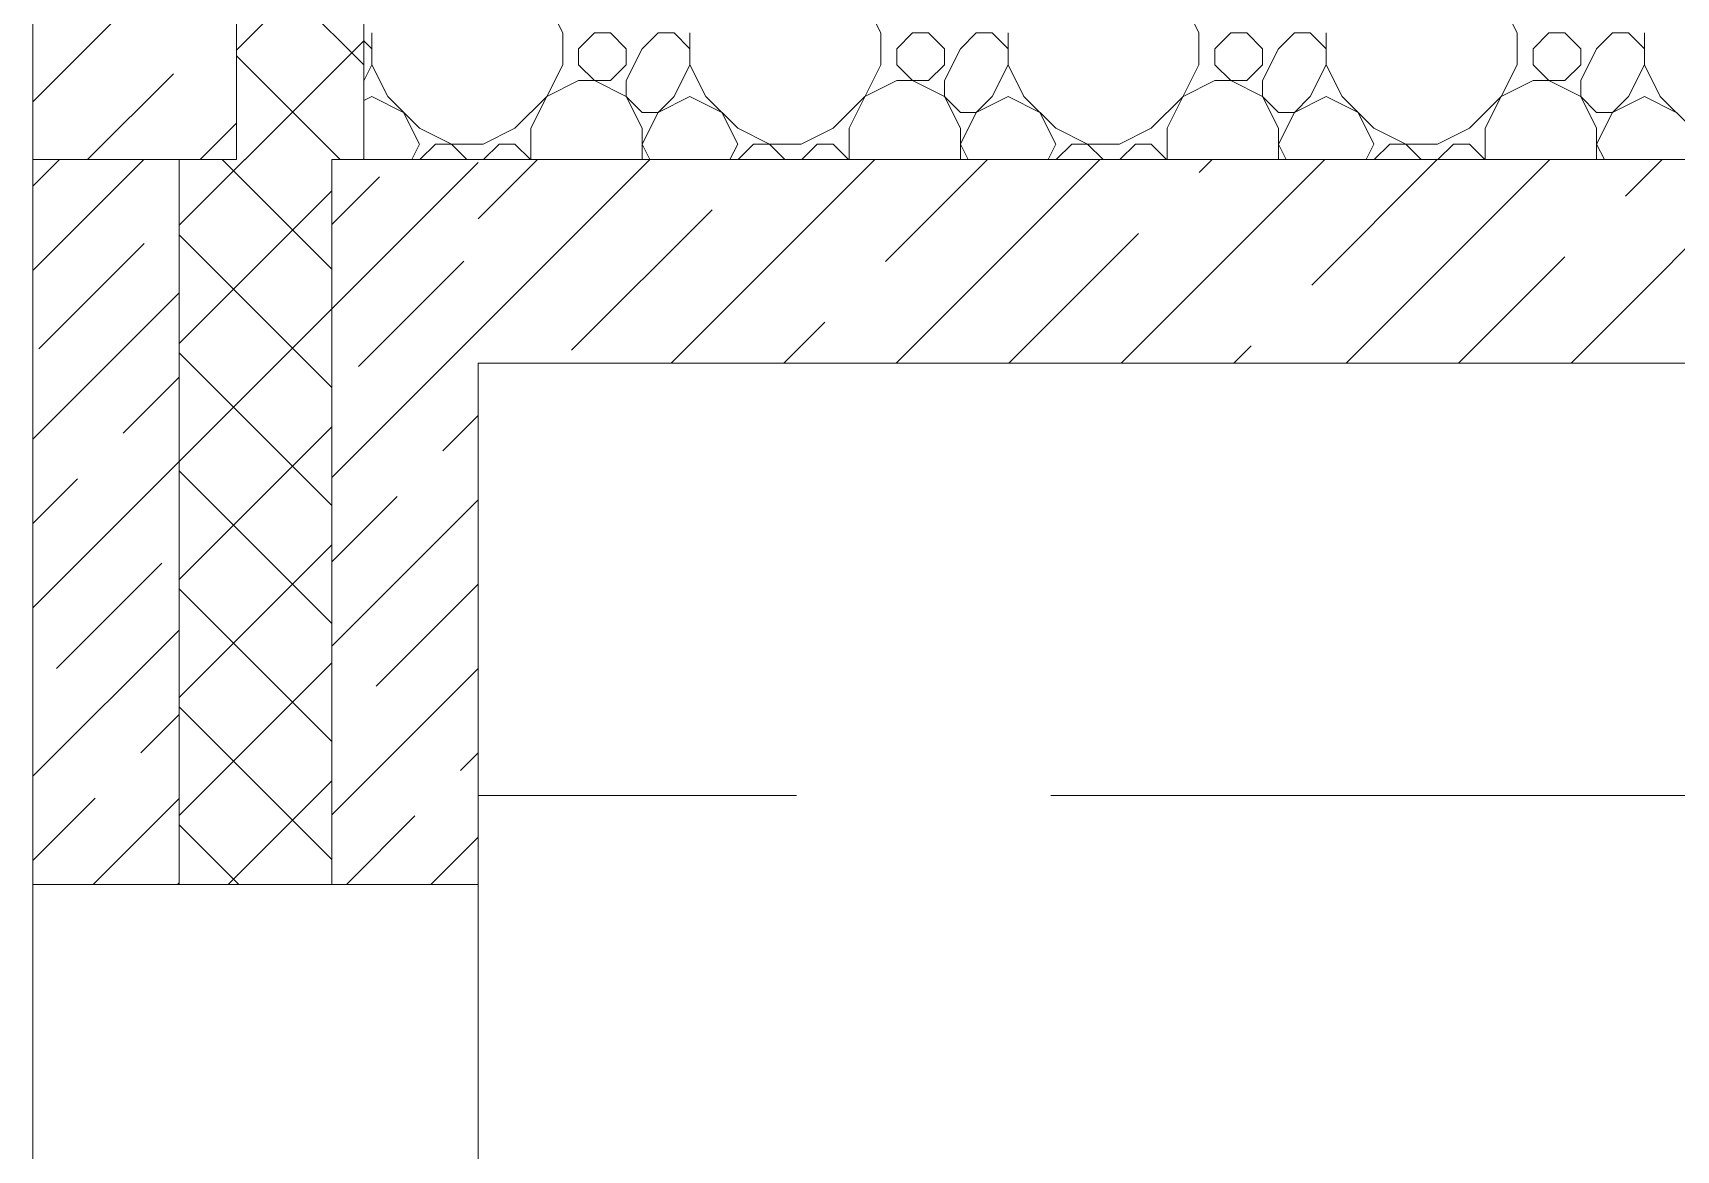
# Model space of a CAD drawing. Header units: millimetres. Extents: x 53645 to 137188, y 78097 to 135533.
# Drawn here: x 91019 to 92310, y 108981 to 109860 of the extents above; entities that cross this region are included whole.
import ezdxf

# ---------------------------------------------------------------- set-up
doc = ezdxf.new("R2010")
doc.units = ezdxf.units.MM
doc.linetypes.add('GOST2.303 4', pattern=[7, 5, -2, 0])
doc.layers.add('hatch', color=7, linetype='Continuous', lineweight=5)
doc.layers.add('Wall2', color=5, linetype='Continuous', lineweight=5)

msp = doc.modelspace()

# ---------------------------------------------------------------- linework, layer by layer
at = {"layer": 'hatch', "color": 251, "ltscale": 100}
for points in [[(91178.8, 110880), (91178.8, 109760)], [(91278.8, 109760), (91278.8, 109990)], [(91178.8, 109760), (91018.8, 109760)], [(91368.8, 109760), (91278.8, 109760)], [(91368.8, 109760), (100018.8, 109760)], [(96418.8, 109760), (91368.8, 109760)]]:
    msp.add_lwpolyline(points, dxfattribs=at)
at = {"layer": 'hatch', "color": 251, "ltscale": 75}
for points in [[(91178.8, 109760), (91178.8, 110880)], [(91278.8, 110880), (91278.8, 109760)], [(91018.8, 109760), (91133.8, 109760)], [(91133.8, 109760), (91133.8, 109189.9)], [(91133.8, 109189.9), (91133.8, 109760)], [(91133.8, 109760), (91178.8, 109760)], [(91278.8, 109760), (91253.8, 109760)], [(91253.8, 109760), (91253.8, 109759.9)], [(91253.8, 109189.9), (91253.8, 109760)], [(91253.8, 109760), (91368.8, 109760)], [(91253.8, 109759.9), (91253.8, 109189.9)]]:
    msp.add_lwpolyline(points, dxfattribs=at)
at = {"layer": 'hatch', "color": 251, "lineweight": 0, "ltscale": 100}
for points in [[(91018.8, 109805.4), (91178.8, 109965.4)], [(91061.8, 109760), (91129.3, 109827.5)], [(91150.2, 109760), (91178.8, 109788.6)], [(91368.8, 109625.1), (91503.7, 109760)], [(91368.8, 109713.4), (91415.3, 109760)], [(91520.5, 109600), (91680.5, 109760)], [(91688.8, 109679.8), (91768.9, 109760)], [(91697.3, 109600), (91857.3, 109760)], [(91874.1, 109600), (92034.1, 109760)], [(91935.4, 109749.7), (91945.7, 109760)], [(92023.8, 109661.3), (92122.5, 109760)], [(92050.8, 109600), (92210.8, 109760)], [(92227.6, 109600), (92387.6, 109760)], [(92270.4, 109731.1), (92299.2, 109760)], [(91442.2, 109610), (91552.7, 109720.5)], [(91785.7, 109600), (91887.7, 109701.9)], [(92139.2, 109600), (92222.7, 109683.4)], [(91608.9, 109600), (91641.1, 109632.1)], [(91962.5, 109600), (91976.1, 109613.6)]]:
    msp.add_lwpolyline(points, dxfattribs=at)
at = {"layer": 'hatch', "color": 251, "lineweight": 0, "ltscale": 75}
for points in [[(91178.8, 109846.1), (91278.8, 109946.1)], [(91278.8, 109834.4), (91178.8, 109934.4)], [(91185.5, 109759.9), (91278.8, 109853.3)], [(91260.4, 109760), (91178.8, 109841.6)], [(91018.8, 109672.8), (91106, 109760)], [(91018.8, 109739.1), (91039.7, 109760)], [(91133.8, 109708.3), (91185.5, 109760)], [(91253.8, 109673.7), (91167.6, 109760)], [(91253.8, 109642.6), (91368.8, 109757.6)], [(91278.3, 109760), (91278.8, 109760.5)], [(91253.8, 109708.9), (91291.3, 109746.4)], [(91133.8, 109615.5), (91253.8, 109735.5)], [(91253.8, 109580.9), (91133.8, 109700.9)], [(91023.5, 109611.1), (91106.3, 109694)], [(91274.7, 109597.2), (91357.6, 109680.1)], [(91018.8, 109540.2), (91133.8, 109655.2)], [(91133.8, 109522.6), (91253.8, 109642.6)], [(91253.8, 109510.1), (91368.8, 109625.1)], [(91253.8, 109488.1), (91133.8, 109608.1)], [(91089.7, 109544.8), (91133.8, 109588.9)], [(91341, 109530.9), (91368.8, 109558.8)], [(91133.8, 109429.8), (91253.8, 109549.8)], [(91018.8, 109407.6), (91133.8, 109522.6)], [(91018.8, 109473.9), (91054, 109509)], [(91253.8, 109395.3), (91133.8, 109515.3)], [(91253.8, 109443.8), (91305.2, 109495.1)], [(91253.8, 109377.5), (91368.8, 109492.5)], [(91133.8, 109337), (91253.8, 109457)], [(91037.4, 109359.9), (91120.2, 109442.7)], [(91253.8, 109302.5), (91133.8, 109422.5)], [(91288.6, 109346), (91368.8, 109426.2)], [(91018.8, 109275.1), (91133.8, 109390.1)], [(91133.8, 109244.2), (91253.8, 109364.2)], [(91253.8, 109244.9), (91368.8, 109359.9)], [(91103.7, 109293.6), (91133.8, 109323.8)], [(91253.8, 109209.7), (91133.8, 109329.7)], [(91354.9, 109279.7), (91368.8, 109293.6)], [(91172.4, 109189.9), (91253.8, 109271.4)], [(91018.8, 109208.8), (91067.9, 109257.8)], [(91066.3, 109189.9), (91133.8, 109257.5)], [(91180.8, 109189.9), (91133.8, 109236.9)], [(91265.2, 109189.9), (91319.1, 109243.9)], [(91331.5, 109189.9), (91368.8, 109227.3)], [(91132.6, 109189.9), (91133.8, 109191.2)]]:
    msp.add_lwpolyline(points, dxfattribs=at)
at = {"layer": 'hatch', "color": 251, "lineweight": 9, "ltscale": 100}
for points in [[(91435.2, 109859.6), (91422.7, 109884.6)], [(91685.2, 109859.6), (91672.7, 109884.6)], [(91935.2, 109859.6), (91922.7, 109884.6)], [(92185.2, 109859.6), (92172.7, 109884.6)], [(91285.2, 109847.1), (91278.8, 109853.4)], [(91285.2, 109834.6), (91285.2, 109859.6)], [(91435.2, 109834.6), (91435.2, 109859.6)], [(91447.7, 109847.1), (91460.2, 109859.6)], [(91460.2, 109859.6), (91472.7, 109859.6)], [(91485.2, 109847.1), (91472.7, 109859.6)], [(91497.7, 109847.1), (91510.2, 109859.6)], [(91510.2, 109859.6), (91522.7, 109859.6)], [(91535.2, 109847.1), (91522.7, 109859.6)], [(91535.2, 109834.6), (91535.2, 109859.6)], [(91685.2, 109834.6), (91685.2, 109859.6)], [(91697.7, 109847.1), (91710.2, 109859.6)], [(91710.2, 109859.6), (91722.7, 109859.6)], [(91735.2, 109847.1), (91722.7, 109859.6)], [(91747.7, 109847.1), (91760.2, 109859.6)], [(91760.2, 109859.6), (91772.7, 109859.6)], [(91785.2, 109847.1), (91772.7, 109859.6)], [(91785.2, 109834.6), (91785.2, 109859.6)], [(91935.2, 109834.6), (91935.2, 109859.6)], [(91947.7, 109847.1), (91960.2, 109859.6)], [(91960.2, 109859.6), (91972.7, 109859.6)], [(91985.2, 109847.1), (91972.7, 109859.6)], [(91997.7, 109847.1), (92010.2, 109859.6)], [(92010.2, 109859.6), (92022.7, 109859.6)], [(92035.2, 109847.1), (92022.7, 109859.6)], [(92035.2, 109834.6), (92035.2, 109859.6)], [(92185.2, 109834.6), (92185.2, 109859.6)], [(92197.7, 109847.1), (92210.2, 109859.6)], [(92210.2, 109859.6), (92222.7, 109859.6)], [(92235.2, 109847.1), (92222.7, 109859.6)], [(92247.7, 109847.1), (92260.2, 109859.6)], [(92260.2, 109859.6), (92272.7, 109859.6)], [(92285.2, 109847.1), (92272.7, 109859.6)], [(92285.2, 109834.6), (92285.2, 109859.6)], [(91447.7, 109834.6), (91447.7, 109847.1)], [(91485.2, 109834.6), (91485.2, 109847.1)], [(91485.2, 109822.1), (91497.7, 109847.1)], [(91697.7, 109834.6), (91697.7, 109847.1)], [(91735.2, 109834.6), (91735.2, 109847.1)], [(91735.2, 109822.1), (91747.7, 109847.1)], [(91947.7, 109834.6), (91947.7, 109847.1)], [(91985.2, 109834.6), (91985.2, 109847.1)], [(91985.2, 109822.1), (91997.7, 109847.1)], [(92197.7, 109834.6), (92197.7, 109847.1)], [(92235.2, 109834.6), (92235.2, 109847.1)], [(92235.2, 109822.1), (92247.7, 109847.1)], [(91278.8, 109822), (91285.2, 109834.6)], [(91297.7, 109809.6), (91285.2, 109834.6)], [(91410.2, 109784.6), (91435.2, 109834.6)], [(91460.2, 109822.1), (91447.7, 109834.6)], [(91472.7, 109822.1), (91485.2, 109834.6)], [(91522.7, 109809.6), (91535.2, 109834.6)], [(91547.7, 109809.6), (91535.2, 109834.6)], [(91660.2, 109784.6), (91685.2, 109834.6)], [(91710.2, 109822.1), (91697.7, 109834.6)], [(91722.7, 109822.1), (91735.2, 109834.6)], [(91772.7, 109809.6), (91785.2, 109834.6)], [(91797.7, 109809.6), (91785.2, 109834.6)], [(91910.2, 109784.6), (91935.2, 109834.6)], [(91960.2, 109822.1), (91947.7, 109834.6)], [(91972.7, 109822.1), (91985.2, 109834.6)], [(92022.7, 109809.6), (92035.2, 109834.6)], [(92047.7, 109809.6), (92035.2, 109834.6)], [(92160.2, 109784.6), (92185.2, 109834.6)], [(92210.2, 109822.1), (92197.7, 109834.6)], [(92222.7, 109822.1), (92235.2, 109834.6)], [(92272.7, 109809.6), (92285.2, 109834.6)], [(92297.7, 109809.6), (92285.2, 109834.6)], [(91422.7, 109809.6), (91447.7, 109822.1)], [(91447.7, 109822.1), (91472.7, 109822.1)], [(91485.2, 109809.6), (91460.2, 109822.1)], [(91485.2, 109809.6), (91485.2, 109822.1)], [(91672.7, 109809.6), (91697.7, 109822.1)], [(91697.7, 109822.1), (91722.7, 109822.1)], [(91735.2, 109809.6), (91710.2, 109822.1)], [(91735.2, 109809.6), (91735.2, 109822.1)], [(91922.7, 109809.6), (91947.7, 109822.1)], [(91947.7, 109822.1), (91972.7, 109822.1)], [(91985.2, 109809.6), (91960.2, 109822.1)], [(91985.2, 109809.6), (91985.2, 109822.1)], [(92172.7, 109809.6), (92197.7, 109822.1)], [(92197.7, 109822.1), (92222.7, 109822.1)], [(92235.2, 109809.6), (92210.2, 109822.1)], [(92235.2, 109809.6), (92235.2, 109822.1)], [(91278.8, 109806.5), (91285.2, 109809.6)], [(91310.2, 109797.1), (91285.2, 109809.6)], [(91310.2, 109797.1), (91285.2, 109809.6)], [(91322.7, 109784.6), (91297.7, 109809.6)], [(91397.7, 109784.6), (91422.7, 109809.6)], [(91497.7, 109797.1), (91485.2, 109809.6)], [(91497.7, 109784.6), (91485.2, 109809.6)], [(91510.2, 109797.1), (91522.7, 109809.6)], [(91510.2, 109797.1), (91535.2, 109809.6)], [(91560.2, 109797.1), (91535.2, 109809.6)], [(91560.2, 109797.1), (91535.2, 109809.6)], [(91572.7, 109784.6), (91547.7, 109809.6)], [(91647.7, 109784.6), (91672.7, 109809.6)], [(91747.7, 109797.1), (91735.2, 109809.6)], [(91747.7, 109784.6), (91735.2, 109809.6)], [(91760.2, 109797.1), (91772.7, 109809.6)], [(91760.2, 109797.1), (91785.2, 109809.6)], [(91810.2, 109797.1), (91785.2, 109809.6)], [(91810.2, 109797.1), (91785.2, 109809.6)], [(91822.7, 109784.6), (91797.7, 109809.6)], [(91897.7, 109784.6), (91922.7, 109809.6)], [(91997.7, 109797.1), (91985.2, 109809.6)], [(91997.7, 109784.6), (91985.2, 109809.6)], [(92010.2, 109797.1), (92022.7, 109809.6)], [(92010.2, 109797.1), (92035.2, 109809.6)], [(92060.2, 109797.1), (92035.2, 109809.6)], [(92060.2, 109797.1), (92035.2, 109809.6)], [(92072.7, 109784.6), (92047.7, 109809.6)], [(92147.7, 109784.6), (92172.7, 109809.6)], [(92247.7, 109797.1), (92235.2, 109809.6)], [(92247.7, 109784.6), (92235.2, 109809.6)], [(92260.2, 109797.1), (92272.7, 109809.6)], [(92260.2, 109797.1), (92285.2, 109809.6)], [(92310.2, 109797.1), (92285.2, 109809.6)], [(92310.2, 109797.1), (92285.2, 109809.6)], [(92322.7, 109784.6), (92297.7, 109809.6)], [(91322.7, 109772.1), (91310.2, 109797.1)], [(91497.7, 109797.1), (91510.2, 109797.1)], [(91497.7, 109772.1), (91510.2, 109797.1)], [(91572.7, 109772.1), (91560.2, 109797.1)], [(91747.7, 109797.1), (91760.2, 109797.1)], [(91747.7, 109772.1), (91760.2, 109797.1)], [(91822.7, 109772.1), (91810.2, 109797.1)], [(91997.7, 109797.1), (92010.2, 109797.1)], [(91997.7, 109772.1), (92010.2, 109797.1)], [(92072.7, 109772.1), (92060.2, 109797.1)], [(92247.7, 109797.1), (92260.2, 109797.1)], [(92247.7, 109772.1), (92260.2, 109797.1)], [(91347.7, 109772.1), (91322.7, 109784.6)], [(91372.7, 109772.1), (91397.7, 109784.6)], [(91410.2, 109760), (91410.2, 109784.6)], [(91497.7, 109760), (91497.7, 109784.6)], [(91597.7, 109772.1), (91572.7, 109784.6)], [(91622.7, 109772.1), (91647.7, 109784.6)], [(91660.2, 109760), (91660.2, 109784.6)], [(91747.7, 109760), (91747.7, 109784.6)], [(91847.7, 109772.1), (91822.7, 109784.6)], [(91872.7, 109772.1), (91897.7, 109784.6)], [(91910.2, 109760), (91910.2, 109784.6)], [(91997.7, 109760), (91997.7, 109784.6)], [(92097.7, 109772.1), (92072.7, 109784.6)], [(92122.7, 109772.1), (92147.7, 109784.6)], [(92160.2, 109760), (92160.2, 109784.6)], [(92247.7, 109760), (92247.7, 109784.6)], [(91316.6, 109760), (91322.7, 109772.1)], [(91323, 109760), (91335.2, 109772.1)], [(91335.2, 109772.1), (91372.7, 109772.1)], [(91359.8, 109760), (91347.7, 109772.1)], [(91373, 109760), (91385.2, 109772.1)], [(91385.2, 109772.1), (91397.7, 109772.1)], [(91409.8, 109760), (91397.7, 109772.1)], [(91503.8, 109760), (91497.7, 109772.1)], [(91566.6, 109760), (91572.7, 109772.1)], [(91573, 109760), (91585.2, 109772.1)], [(91585.2, 109772.1), (91622.7, 109772.1)], [(91609.8, 109760), (91597.7, 109772.1)], [(91623, 109760), (91635.2, 109772.1)], [(91635.2, 109772.1), (91647.7, 109772.1)], [(91659.8, 109760), (91647.7, 109772.1)], [(91753.8, 109760), (91747.7, 109772.1)], [(91816.6, 109760), (91822.7, 109772.1)], [(91823, 109760), (91835.2, 109772.1)], [(91835.2, 109772.1), (91872.7, 109772.1)], [(91859.8, 109760), (91847.7, 109772.1)], [(91873, 109760), (91885.2, 109772.1)], [(91885.2, 109772.1), (91897.7, 109772.1)], [(91909.8, 109760), (91897.7, 109772.1)], [(92003.8, 109760), (91997.7, 109772.1)], [(92066.6, 109760), (92072.7, 109772.1)], [(92073, 109760), (92085.2, 109772.1)], [(92085.2, 109772.1), (92122.7, 109772.1)], [(92109.8, 109760), (92097.7, 109772.1)], [(92123, 109760), (92135.2, 109772.1)], [(92135.2, 109772.1), (92147.7, 109772.1)], [(92159.8, 109760), (92147.7, 109772.1)], [(92253.8, 109760), (92247.7, 109772.1)]]:
    msp.add_lwpolyline(points, dxfattribs=at)
at = {"layer": 'Wall2', "ltscale": 50}
msp.add_line((91018.8, 109189.9), (91368.8, 109189.9), dxfattribs=at)
at = {"layer": 'Wall2', "color": 4, "lineweight": 20, "ltscale": 50}
for p, q in [((91018.8, 107989.9), (91018.8, 109189.9)), ((91368.8, 109189.9), (91368.8, 107989.9))]:
    msp.add_line(p, q, dxfattribs=at)
at = {"layer": 'Wall2', "ltscale": 50}
for points in [[(91018.8, 109760), (91018.8, 110880)], [(91018.8, 109189.9), (91018.8, 109760)], [(95028.8, 109600), (91368.8, 109600)]]:
    msp.add_lwpolyline(points, dxfattribs=at)
at = {"layer": 'Wall2', "lineweight": 20, "ltscale": 50}
msp.add_lwpolyline([(91368.8, 109600), (91368.8, 109189.9)], dxfattribs=at)
at = {"layer": 'Wall2', "color": 4, "linetype": 'GOST2.303 4', "lineweight": 0, "ltscale": 100}
msp.add_lwpolyline([(100018.8, 109260), (91368.8, 109260)], dxfattribs=at)

doc.saveas('drawing.dxf')
